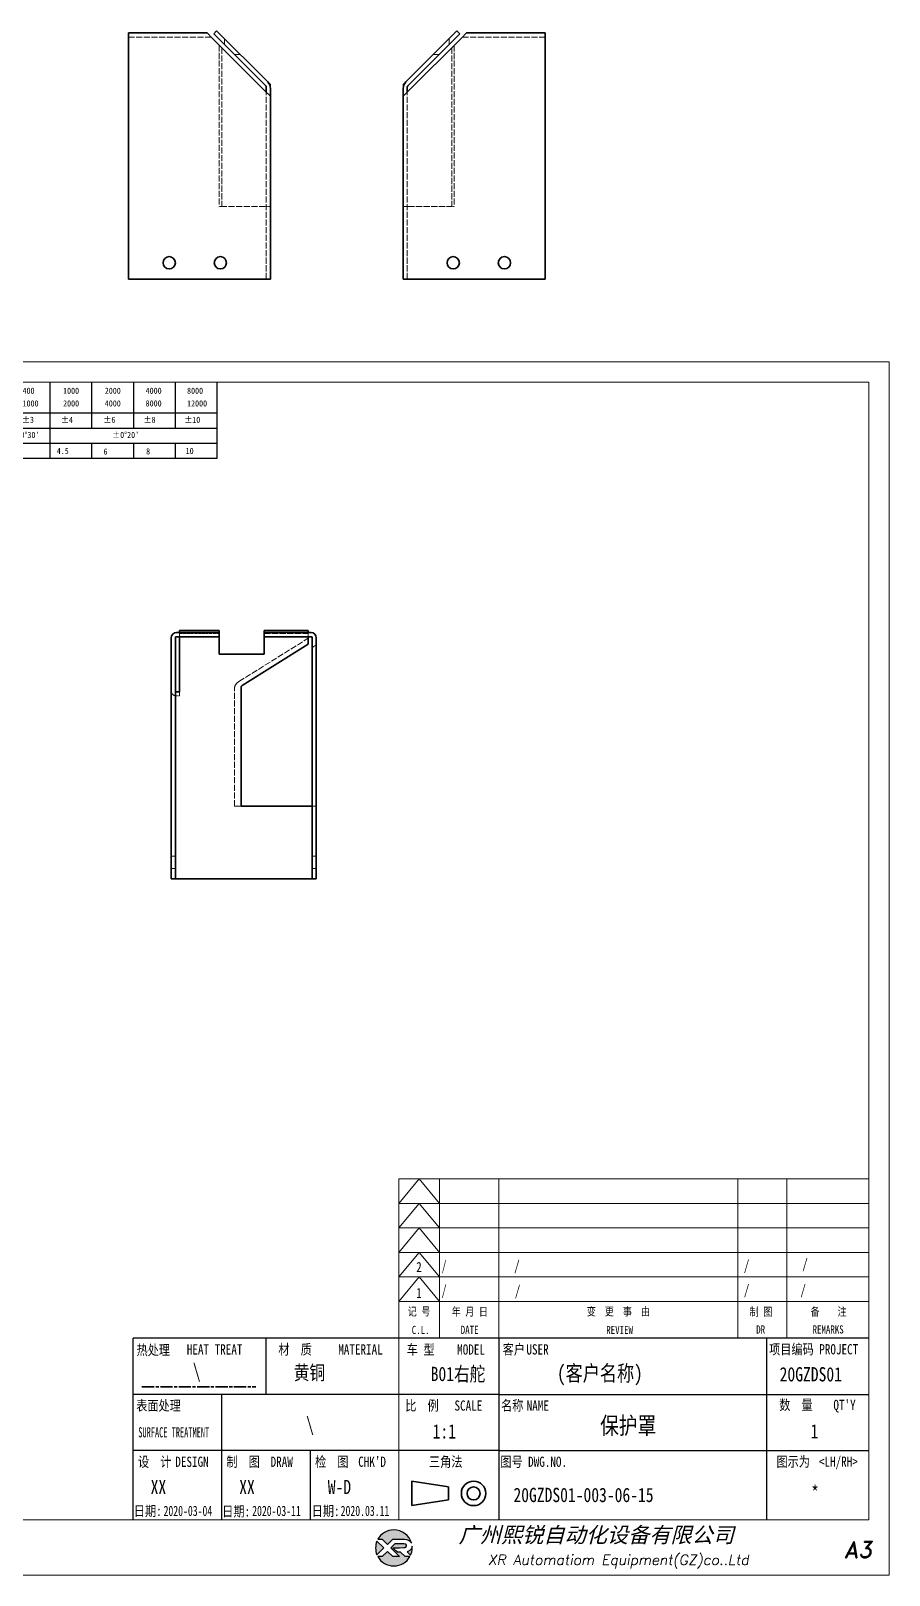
# Model space of a CAD drawing. Header units: millimetres. Extents: x 2181 to 3021, y 1423 to 2179.
# Drawn here: x 2601 to 3021, y 1423 to 2179 of the extents above; entities that cross this region are included whole.
import ezdxf
from ezdxf.enums import TextEntityAlignment as Align

# ---------------------------------------------------------------- set-up
doc = ezdxf.new("R2010")
doc.units = ezdxf.units.MM
for name, pattern in [('AM_ISO02W050x2', [3.75, 3, -0.75]), ('AM_ISO08W050x2', [9, 6, -0.75, 1.5, -0.75]), ('AM_ISO09W050', [22.5, 12, -1.5, 3, -1.5, 3, -1.5])]:
    doc.linetypes.add(name, pattern=pattern)
for name, color, linetype in [('DIM', 3, 'Continuous'), ('layer 1', 7, 'Continuous'), ('图\\M+19E79\\M+195B6\\M+18E9A', 7, 'Continuous'), ('图号', 7, 'Continuous'), ('图名', 7, 'Continuous'), ('数量', 7, 'Continuous'), ('材质', 7, 'Continuous'), ('表面处理', 7, 'Continuous'), ('车型', 7, 'Continuous')]:
    doc.layers.add(name, color=color, linetype=linetype)
for name, color, linetype, lineweight in [('双点划线', 6, 'AM_ISO09W050', 18), ('图框', 7, 'Continuous', 18), ('热处理', 7, 'Continuous', 20), ('粗实线', 7, 'Continuous', 35), ('粗点划线', 6, 'AM_ISO08W050x2', 35), ('虚线', 1, 'AM_ISO02W050x2', 18)]:
    doc.layers.add(name, color=color, linetype=linetype, lineweight=lineweight)
doc.layers.add('打印', color=7, linetype='Continuous', lineweight=15, plot=False)
doc.layers.add('打印-禁用', color=7, linetype='Continuous', lineweight=15, plot=False)
doc.styles.add('STYLE1', font='')
doc.styles.add('国标', font='simfang.ttf', dxfattribs={"width": 0.8})
doc.styles.add('标题\\M+18E9A', font='romand.shx', dxfattribs={"oblique": 10, "bigfont": 'bigfont.shx'})
doc.styles.get('STYLE1').set_extended_font_data('SimSun')

# ---------------------------------------------------------------- blocks, each defined once
blk = doc.blocks.new('XR')
at = {"true_color": 0xfc8000}
h = blk.add_hatch(color=30, dxfattribs=at)
h.set_gradient(color1=(252, 128, 0), rotation=240, one_color=1, tint=1, name='INVCURVED')
edge = h.paths.add_edge_path()
edge.add_spline(control_points=[(-434.18, -5928.47), (-433.9, -5928.74), (-433.63, -5929.01), (-433.63, -5929.01), (-433.63, -5929.01), (-433.63, -5929.01), (-433.36, -5928.74), (-433.09, -5928.47)], knot_values=[0.5625, 0.5625, 0.5625, 0.5625, 0.625, 0.625, 0.625, 0.625, 0.6875, 0.6875, 0.6875, 0.6875], degree=3, periodic=0)
edge.add_spline(control_points=[(-433.09, -5928.47), (-432.82, -5928.2), (-432.54, -5927.93), (-432.54, -5927.93), (-432.54, -5927.93), (-432.54, -5927.93), (-432.04, -5927.93), (-431.53, -5927.93)], knot_values=[0.4375, 0.4375, 0.4375, 0.4375, 0.5, 0.5, 0.5, 0.5, 0.5625, 0.5625, 0.5625, 0.5625], degree=3, periodic=0)
edge.add_spline(control_points=[(-431.53, -5927.93), (-431.03, -5927.93), (-430.52, -5927.93), (-430.52, -5927.93), (-430.52, -5927.93), (-430, -5927.93), (-429.43, -5927.96), (-429.01, -5928.33)], knot_values=[0.25, 0.25, 0.25, 0.25, 0.3125, 0.3125, 0.3125, 0.3125, 0.4375, 0.4375, 0.4375, 0.4375], degree=3, periodic=0)
edge.add_spline(control_points=[(-429.01, -5928.33), (-428.88, -5928.44), (-428.78, -5928.59), (-428.71, -5928.75)], knot_values=[0.125, 0.125, 0.125, 0.125, 0.25, 0.25, 0.25, 0.25], degree=3, periodic=0)
edge.add_spline(control_points=[(-428.71, -5928.75), (-429.13, -5927.18), (-430.58, -5926.02), (-432.31, -5926.02)], knot_values=[0, 0, 0, 0, 0.125, 0.125, 0.125, 0.125], degree=3, periodic=0)
edge.add_spline(control_points=[(-432.31, -5926.02), (-433.72, -5926.02), (-434.94, -5926.79), (-435.58, -5927.93)], knot_values=[0.875, 0.875, 0.875, 0.875, 1, 1, 1, 1], degree=3, periodic=0)
edge.add_spline(control_points=[(-435.58, -5927.93), (-435.58, -5927.93), (-434.72, -5927.93), (-434.72, -5927.93), (-434.72, -5927.93), (-434.72, -5927.93), (-434.45, -5928.2), (-434.18, -5928.47)], knot_values=[0.6875, 0.6875, 0.6875, 0.6875, 0.8125, 0.8125, 0.8125, 0.8125, 0.875, 0.875, 0.875, 0.875], degree=3, periodic=0)
edge = h.paths.add_edge_path()
edge.add_spline(control_points=[(-434.79, -5929.26), (-435.04, -5929.02), (-435.34, -5928.72), (-435.54, -5928.53)], knot_values=[0.562504, 0.562504, 0.562504, 0.562504, 0.656252, 0.656252, 0.656252, 0.656252], degree=3, periodic=0)
edge.add_spline(control_points=[(-435.54, -5928.53), (-435.67, -5928.4), (-435.76, -5928.31), (-435.76, -5928.31), (-435.76, -5928.31), (-435.94, -5928.74), (-436.03, -5929.21), (-436.03, -5929.71)], knot_values=[0.25, 0.25, 0.25, 0.25, 0.312504, 0.312504, 0.312504, 0.312504, 0.562504, 0.562504, 0.562504, 0.562504], degree=3, periodic=0)
edge.add_spline(control_points=[(-436.03, -5929.71), (-436.03, -5930.2), (-435.94, -5930.67), (-435.76, -5931.1), (-435.76, -5931.1), (-435.4, -5930.75), (-435.05, -5930.4)], knot_values=[0.874998, 0.874998, 0.874998, 0.874998, 1.124998, 1.124998, 1.124998, 1.25, 1.25, 1.25, 1.25], degree=3, periodic=0)
edge.add_spline(control_points=[(-435.05, -5930.4), (-434.7, -5930.05), (-434.34, -5929.71), (-434.34, -5929.71), (-434.34, -5929.71), (-434.34, -5929.71), (-434.34, -5929.71), (-434.34, -5929.71)], knot_values=[0.749878, 0.749878, 0.749878, 0.749878, 0.874875, 0.874875, 0.874875, 0.874875, 0.874998, 0.874998, 0.874998, 0.874998], degree=3, periodic=0)
edge.add_spline(control_points=[(-434.34, -5929.71), (-434.34, -5929.71), (-434.34, -5929.71), (-434.34, -5929.71)], knot_values=[0.749634, 0.749634, 0.749634, 0.749634, 0.749817, 0.749817, 0.749817, 0.749817], degree=3, periodic=0)
edge.add_spline(control_points=[(-434.35, -5929.7), (-434.35, -5929.7), (-434.35, -5929.7), (-434.35, -5929.7)], knot_values=[0.738281, 0.738281, 0.738281, 0.738281, 0.742188, 0.742188, 0.742188, 0.742188], degree=3, periodic=0)
edge.add_spline(control_points=[(-434.35, -5929.7), (-434.36, -5929.69), (-434.37, -5929.68), (-434.38, -5929.67)], knot_values=[0.726563, 0.726563, 0.726563, 0.726563, 0.738281, 0.738281, 0.738281, 0.738281], degree=3, periodic=0)
edge.add_spline(control_points=[(-434.38, -5929.67), (-434.38, -5929.66), (-434.39, -5929.65), (-434.4, -5929.65)], knot_values=[0.718751, 0.718751, 0.718751, 0.718751, 0.726563, 0.726563, 0.726563, 0.726563], degree=3, periodic=0)
edge.add_spline(control_points=[(-434.4, -5929.65), (-434.42, -5929.63), (-434.45, -5929.6), (-434.47, -5929.58)], knot_values=[0.703126, 0.703126, 0.703126, 0.703126, 0.718751, 0.718751, 0.718751, 0.718751], degree=3, periodic=0)
edge.add_spline(control_points=[(-434.47, -5929.58), (-434.5, -5929.55), (-434.53, -5929.52), (-434.56, -5929.49)], knot_values=[0.687501, 0.687501, 0.687501, 0.687501, 0.703126, 0.703126, 0.703126, 0.703126], degree=3, periodic=0)
edge.add_spline(control_points=[(-434.56, -5929.49), (-434.63, -5929.42), (-434.71, -5929.35), (-434.79, -5929.26)], knot_values=[0.656252, 0.656252, 0.656252, 0.656252, 0.687501, 0.687501, 0.687501, 0.687501], degree=3, periodic=0)
at = {"true_color": 0x0348ff}
h = blk.add_hatch(color=160, dxfattribs=at)
h.set_gradient(color1=(3, 72, 255), color2=(0, 41, 153), one_color=1, tint=0.3, name='HEMISPHERICAL')
edge = h.paths.add_edge_path()
edge.add_spline(control_points=[(-432.54, -5929.67), (-432.26, -5929.95), (-431.94, -5930.23), (-431.66, -5930.51), (-431.66, -5930.51), (-431.66, -5930.51), (-431.66, -5930.51), (-431.66, -5930.51)], knot_values=[0.736842, 0.736842, 0.736842, 0.736842, 0.789474, 0.789474, 0.789474, 0.789474, 0.802633, 0.802633, 0.802633, 0.802633], degree=3, periodic=0)
edge.add_spline(control_points=[(-431.66, -5930.51), (-431.65, -5930.51), (-431.65, -5930.52), (-431.65, -5930.52)], knot_values=[0.802633, 0.802633, 0.802633, 0.802633, 0.815791, 0.815791, 0.815791, 0.815791], degree=3, periodic=0)
edge.add_spline(control_points=[(-431.65, -5930.52), (-431.64, -5930.53), (-431.64, -5930.53), (-431.64, -5930.53)], knot_values=[0.815791, 0.815791, 0.815791, 0.815791, 0.82237, 0.82237, 0.82237, 0.82237], degree=3, periodic=0)
edge.add_spline(control_points=[(-431.64, -5930.53), (-431.64, -5930.53), (-431.64, -5930.53), (-431.63, -5930.54)], knot_values=[0.82237, 0.82237, 0.82237, 0.82237, 0.828949, 0.828949, 0.828949, 0.828949], degree=3, periodic=0)
edge.add_spline(control_points=[(-431.63, -5930.54), (-431.63, -5930.54), (-431.63, -5930.54), (-431.63, -5930.54), (-431.63, -5930.54), (-431.63, -5930.54), (-431.59, -5930.54), (-431.52, -5930.54)], knot_values=[0.841901, 0.841901, 0.841901, 0.841901, 0.842105, 0.842105, 0.842105, 0.842105, 0.855264, 0.855264, 0.855264, 0.855264], degree=3, periodic=0)
edge.add_spline(control_points=[(-431.52, -5930.54), (-431.46, -5930.54), (-431.38, -5930.54), (-431.3, -5930.54)], knot_values=[0.855264, 0.855264, 0.855264, 0.855264, 0.868422, 0.868422, 0.868422, 0.868422], degree=3, periodic=0)
edge.add_spline(control_points=[(-431.3, -5930.54), (-431.26, -5930.54), (-431.22, -5930.54), (-431.18, -5930.54)], knot_values=[0.868422, 0.868422, 0.868422, 0.868422, 0.875, 0.875, 0.875, 0.875], degree=3, periodic=0)
edge.add_spline(control_points=[(-431.18, -5930.54), (-431.14, -5930.54), (-431.1, -5930.54), (-431.07, -5930.54)], knot_values=[0.875, 0.875, 0.875, 0.875, 0.881579, 0.881579, 0.881579, 0.881579], degree=3, periodic=0)
edge.add_spline(control_points=[(-431.07, -5930.54), (-431.05, -5930.54), (-431.04, -5930.54), (-431.03, -5930.54)], knot_values=[0.881579, 0.881579, 0.881579, 0.881579, 0.884869, 0.884869, 0.884869, 0.884869], degree=3, periodic=0)
edge.add_spline(control_points=[(-431.03, -5930.54), (-431.02, -5930.54), (-431, -5930.54), (-431, -5930.54)], knot_values=[0.884869, 0.884869, 0.884869, 0.884869, 0.888158, 0.888158, 0.888158, 0.888158], degree=3, periodic=0)
edge.add_spline(control_points=[(-431, -5930.54), (-430.99, -5930.54), (-430.99, -5930.54), (-430.98, -5930.54)], knot_values=[0.888158, 0.888158, 0.888158, 0.888158, 0.889803, 0.889803, 0.889803, 0.889803], degree=3, periodic=0)
edge.add_spline(control_points=[(-430.98, -5930.54), (-430.98, -5930.54), (-430.98, -5930.54), (-430.97, -5930.54)], knot_values=[0.889803, 0.889803, 0.889803, 0.889803, 0.891447, 0.891447, 0.891447, 0.891447], degree=3, periodic=0)
edge.add_spline(control_points=[(-430.97, -5930.54), (-430.97, -5930.54), (-430.97, -5930.54), (-430.97, -5930.54)], knot_values=[0.891447, 0.891447, 0.891447, 0.891447, 0.89227, 0.89227, 0.89227, 0.89227], degree=3, periodic=0)
edge.add_spline(control_points=[(-430.97, -5930.54), (-430.97, -5930.54), (-430.97, -5930.54), (-430.97, -5930.54)], knot_values=[0.89227, 0.89227, 0.89227, 0.89227, 0.893092, 0.893092, 0.893092, 0.893092], degree=3, periodic=0)
edge.add_spline(control_points=[(-430.97, -5930.54), (-430.97, -5930.54), (-430.97, -5930.54), (-430.97, -5930.54)], knot_values=[0.893092, 0.893092, 0.893092, 0.893092, 0.893503, 0.893503, 0.893503, 0.893503], degree=3, periodic=0)
edge.add_spline(control_points=[(-430.97, -5930.54), (-430.97, -5930.54), (-430.97, -5930.54), (-430.97, -5930.54)], knot_values=[0.893503, 0.893503, 0.893503, 0.893503, 0.893914, 0.893914, 0.893914, 0.893914], degree=3, periodic=0)
edge.add_spline(control_points=[(-430.97, -5930.54), (-430.97, -5930.54), (-430.97, -5930.54), (-430.97, -5930.54)], knot_values=[0.893914, 0.893914, 0.893914, 0.893914, 0.89412, 0.89412, 0.89412, 0.89412], degree=3, periodic=0)
edge.add_spline(control_points=[(-430.97, -5930.54), (-430.97, -5930.54), (-430.97, -5930.54), (-430.97, -5930.54)], knot_values=[0.89412, 0.89412, 0.89412, 0.89412, 0.894326, 0.894326, 0.894326, 0.894326], degree=3, periodic=0)
edge.add_spline(control_points=[(-430.97, -5930.54), (-430.97, -5930.54), (-430.97, -5930.54), (-430.97, -5930.54)], knot_values=[0.894428, 0.894428, 0.894428, 0.894428, 0.894531, 0.894531, 0.894531, 0.894531], degree=3, periodic=0)
edge.add_spline(control_points=[(-430.97, -5930.54), (-430.97, -5930.54), (-430.97, -5930.54), (-430.97, -5930.54)], knot_values=[0.894531, 0.894531, 0.894531, 0.894531, 0.894583, 0.894583, 0.894583, 0.894583], degree=3, periodic=0)
edge.add_spline(control_points=[(-430.97, -5930.54), (-430.97, -5930.54), (-430.97, -5930.54), (-430.97, -5930.54), (-430.97, -5930.54), (-430.97, -5930.54), (-430.73, -5930.78), (-430.49, -5931.01)], knot_values=[0.894685, 0.894685, 0.894685, 0.894685, 0.894737, 0.894737, 0.894737, 0.894737, 0.921052, 0.921052, 0.921052, 0.921052], degree=3, periodic=0)
edge.add_spline(control_points=[(-430.49, -5931.01), (-430.26, -5931.24), (-430.02, -5931.48), (-430.02, -5931.48)], knot_values=[0.921052, 0.921052, 0.921052, 0.921052, 0.947368, 0.947368, 0.947368, 0.947368], degree=3, periodic=0)
edge.add_spline(control_points=[(-430.02, -5931.48), (-430.02, -5931.48), (-430.02, -5931.48), (-430.02, -5931.48)], knot_values=[0.947522, 0.947522, 0.947522, 0.947522, 0.947573, 0.947573, 0.947573, 0.947573], degree=3, periodic=0)
edge.add_spline(control_points=[(-430.02, -5931.48), (-430.02, -5931.48), (-430.02, -5931.48), (-430.02, -5931.48)], knot_values=[0.947573, 0.947573, 0.947573, 0.947573, 0.947676, 0.947676, 0.947676, 0.947676], degree=3, periodic=0)
edge.add_spline(control_points=[(-430.02, -5931.48), (-430.02, -5931.48), (-430.02, -5931.48), (-430.02, -5931.48)], knot_values=[0.947676, 0.947676, 0.947676, 0.947676, 0.947779, 0.947779, 0.947779, 0.947779], degree=3, periodic=0)
edge.add_spline(control_points=[(-430.02, -5931.48), (-430.02, -5931.48), (-430.02, -5931.48), (-430.02, -5931.48)], knot_values=[0.947779, 0.947779, 0.947779, 0.947779, 0.947984, 0.947984, 0.947984, 0.947984], degree=3, periodic=0)
edge.add_spline(control_points=[(-430.02, -5931.48), (-430.02, -5931.48), (-430.02, -5931.48), (-430.02, -5931.48)], knot_values=[0.947984, 0.947984, 0.947984, 0.947984, 0.94819, 0.94819, 0.94819, 0.94819], degree=3, periodic=0)
edge.add_spline(control_points=[(-430.02, -5931.48), (-430.02, -5931.48), (-430.02, -5931.48), (-430.02, -5931.48)], knot_values=[0.94819, 0.94819, 0.94819, 0.94819, 0.948601, 0.948601, 0.948601, 0.948601], degree=3, periodic=0)
edge.add_spline(control_points=[(-430.02, -5931.48), (-430.02, -5931.48), (-430.02, -5931.48), (-430.02, -5931.48)], knot_values=[0.948601, 0.948601, 0.948601, 0.948601, 0.949012, 0.949012, 0.949012, 0.949012], degree=3, periodic=0)
edge.add_spline(control_points=[(-430.02, -5931.48), (-430.02, -5931.48), (-430.01, -5931.48), (-430.01, -5931.48)], knot_values=[0.949012, 0.949012, 0.949012, 0.949012, 0.949834, 0.949834, 0.949834, 0.949834], degree=3, periodic=0)
edge.add_spline(control_points=[(-430.01, -5931.48), (-430.01, -5931.48), (-430.01, -5931.48), (-430.01, -5931.48)], knot_values=[0.949834, 0.949834, 0.949834, 0.949834, 0.950657, 0.950657, 0.950657, 0.950657], degree=3, periodic=0)
edge.add_spline(control_points=[(-430.01, -5931.48), (-430.01, -5931.48), (-430, -5931.48), (-430, -5931.48)], knot_values=[0.950657, 0.950657, 0.950657, 0.950657, 0.952301, 0.952301, 0.952301, 0.952301], degree=3, periodic=0)
edge.add_spline(control_points=[(-430, -5931.48), (-429.99, -5931.48), (-429.98, -5931.48), (-429.98, -5931.48)], knot_values=[0.952301, 0.952301, 0.952301, 0.952301, 0.953946, 0.953946, 0.953946, 0.953946], degree=3, periodic=0)
edge.add_spline(control_points=[(-429.98, -5931.48), (-429.96, -5931.48), (-429.95, -5931.48), (-429.93, -5931.48)], knot_values=[0.953946, 0.953946, 0.953946, 0.953946, 0.957236, 0.957236, 0.957236, 0.957236], degree=3, periodic=0)
edge.add_spline(control_points=[(-429.93, -5931.48), (-429.91, -5931.48), (-429.89, -5931.48), (-429.87, -5931.48)], knot_values=[0.957236, 0.957236, 0.957236, 0.957236, 0.960525, 0.960525, 0.960525, 0.960525], degree=3, periodic=0)
edge.add_spline(control_points=[(-429.87, -5931.48), (-429.82, -5931.48), (-429.77, -5931.48), (-429.71, -5931.48)], knot_values=[0.960525, 0.960525, 0.960525, 0.960525, 0.967104, 0.967104, 0.967104, 0.967104], degree=3, periodic=0)
edge.add_spline(control_points=[(-429.71, -5931.48), (-429.65, -5931.48), (-429.59, -5931.48), (-429.53, -5931.48)], knot_values=[0.967104, 0.967104, 0.967104, 0.967104, 0.973683, 0.973683, 0.973683, 0.973683], degree=3, periodic=0)
edge.add_spline(control_points=[(-429.53, -5931.48), (-429.41, -5931.48), (-429.29, -5931.48), (-429.19, -5931.48)], knot_values=[0.973683, 0.973683, 0.973683, 0.973683, 0.98684, 0.98684, 0.98684, 0.98684], degree=3, periodic=0)
edge.add_spline(control_points=[(-429.19, -5931.48), (-429.1, -5931.48), (-429.04, -5931.48), (-429.04, -5931.48), (-429.67, -5932.62), (-430.9, -5933.39), (-432.31, -5933.39)], knot_values=[0.98684, 0.98684, 0.98684, 0.98684, 1, 1, 1, 1.052632, 1.052632, 1.052632, 1.052632], degree=3, periodic=0)
edge.add_spline(control_points=[(-432.31, -5933.39), (-433.72, -5933.39), (-434.94, -5932.62), (-435.58, -5931.48), (-435.58, -5931.48), (-435.58, -5931.48), (-435.36, -5931.48), (-435.15, -5931.48)], knot_values=[0.052632, 0.052632, 0.052632, 0.052632, 0.105263, 0.105263, 0.105263, 0.105263, 0.131579, 0.131579, 0.131579, 0.131579], degree=3, periodic=0)
edge.add_spline(control_points=[(-435.15, -5931.48), (-434.93, -5931.48), (-434.72, -5931.48), (-434.72, -5931.48), (-434.72, -5931.48), (-434.72, -5931.48), (-434.45, -5931.21), (-434.18, -5930.94)], knot_values=[0.131579, 0.131579, 0.131579, 0.131579, 0.157895, 0.157895, 0.157895, 0.157895, 0.184211, 0.184211, 0.184211, 0.184211], degree=3, periodic=0)
edge.add_spline(control_points=[(-434.18, -5930.94), (-433.9, -5930.67), (-433.63, -5930.4), (-433.63, -5930.4), (-433.63, -5930.4), (-433.63, -5930.4), (-433.36, -5930.67), (-433.09, -5930.94)], knot_values=[0.184211, 0.184211, 0.184211, 0.184211, 0.210526, 0.210526, 0.210526, 0.210526, 0.236842, 0.236842, 0.236842, 0.236842], degree=3, periodic=0)
edge.add_spline(control_points=[(-433.09, -5930.94), (-432.82, -5931.21), (-432.54, -5931.48), (-432.54, -5931.48), (-432.54, -5931.48), (-432.54, -5931.48), (-432.19, -5931.48), (-431.83, -5931.48)], knot_values=[0.236842, 0.236842, 0.236842, 0.236842, 0.263158, 0.263158, 0.263158, 0.263158, 0.289474, 0.289474, 0.289474, 0.289474], degree=3, periodic=0)
edge.add_spline(control_points=[(-431.83, -5931.48), (-431.48, -5931.48), (-431.12, -5931.48), (-431.12, -5931.48), (-431.12, -5931.48), (-431.12, -5931.48), (-431.57, -5931.03), (-432.02, -5930.59)], knot_values=[0.289474, 0.289474, 0.289474, 0.289474, 0.315789, 0.315789, 0.315789, 0.315789, 0.342105, 0.342105, 0.342105, 0.342105], degree=3, periodic=0)
edge.add_spline(control_points=[(-432.02, -5930.59), (-432.47, -5930.15), (-432.92, -5929.71), (-432.92, -5929.71), (-432.92, -5929.71), (-432.92, -5929.71), (-432.71, -5929.5), (-432.5, -5929.29)], knot_values=[0.342105, 0.342105, 0.342105, 0.342105, 0.368421, 0.368421, 0.368421, 0.368421, 0.394737, 0.394737, 0.394737, 0.394737], degree=3, periodic=0)
edge.add_spline(control_points=[(-432.5, -5929.29), (-432.3, -5929.09), (-432.09, -5928.88), (-432.09, -5928.88)], knot_values=[0.394737, 0.394737, 0.394737, 0.394737, 0.421053, 0.421053, 0.421053, 0.421053], degree=3, periodic=0)
edge.add_spline(control_points=[(-432.09, -5928.88), (-432.09, -5928.88), (-432.06, -5928.86), (-432.06, -5928.86)], knot_values=[0.421053, 0.421053, 0.421053, 0.421053, 0.473684, 0.473684, 0.473684, 0.473684], degree=3, periodic=0)
edge.add_spline(control_points=[(-432.06, -5928.86), (-432.06, -5928.86), (-432.06, -5928.86), (-432.06, -5928.86), (-432.06, -5928.86), (-432.06, -5928.86), (-430.4, -5928.86), (-430.26, -5928.86)], knot_values=[0.473684, 0.473684, 0.473684, 0.473684, 0.473684, 0.473684, 0.473684, 0.473684, 0.526316, 0.526316, 0.526316, 0.526316], degree=3, periodic=0)
edge.add_spline(control_points=[(-430.26, -5928.86), (-429.54, -5928.86), (-429.62, -5929.4), (-429.83, -5929.55)], knot_values=[0.526316, 0.526316, 0.526316, 0.526316, 0.578947, 0.578947, 0.578947, 0.578947], degree=3, periodic=0)
edge.add_spline(control_points=[(-429.83, -5929.55), (-429.94, -5929.62), (-430.08, -5929.65), (-430.26, -5929.65), (-430.26, -5929.65), (-430.26, -5929.65), (-430.48, -5929.65), (-430.71, -5929.66)], knot_values=[0.578947, 0.578947, 0.578947, 0.578947, 0.631579, 0.631579, 0.631579, 0.631579, 0.657895, 0.657895, 0.657895, 0.657895], degree=3, periodic=0)
edge.add_spline(control_points=[(-430.71, -5929.66), (-430.93, -5929.66), (-431.15, -5929.67), (-431.15, -5929.67), (-431.15, -5929.67), (-431.15, -5929.67), (-432.54, -5929.67), (-432.54, -5929.67)], knot_values=[0.657895, 0.657895, 0.657895, 0.657895, 0.684211, 0.684211, 0.684211, 0.684211, 0.736842, 0.736842, 0.736842, 0.736842], degree=3, periodic=0)
edge = h.paths.add_edge_path()
edge.add_spline(control_points=[(-428.6, -5929.32), (-428.61, -5929.67), (-428.76, -5930), (-429.06, -5930.22)], knot_values=[0.8, 0.8, 0.8, 0.8, 1, 1, 1, 1], degree=3, periodic=0)
edge.add_spline(control_points=[(-429.06, -5930.22), (-429.22, -5930.34), (-429.41, -5930.43), (-429.61, -5930.48)], knot_values=[0.6, 0.6, 0.6, 0.6, 0.8, 0.8, 0.8, 0.8], degree=3, periodic=0)
edge.add_spline(control_points=[(-429.61, -5930.48), (-429.61, -5930.48), (-428.9, -5931.19), (-428.9, -5931.19), (-428.9, -5931.19), (-428.69, -5930.73), (-428.58, -5930.23), (-428.58, -5929.71)], knot_values=[0.2, 0.2, 0.2, 0.2, 0.4, 0.4, 0.4, 0.4, 0.6, 0.6, 0.6, 0.6], degree=3, periodic=0)
edge.add_spline(control_points=[(-428.58, -5929.71), (-428.58, -5929.58), (-428.59, -5929.45), (-428.6, -5929.32)], knot_values=[0, 0, 0, 0, 0.2, 0.2, 0.2, 0.2], degree=3, periodic=0)
at = {"layer": 'layer 1', "color": 30}
for points, knots in [([(-432.31, -5926.02), (-430.58, -5926.02), (-429.13, -5927.18), (-428.71, -5928.75), (-428.71, -5928.75), (-428.78, -5928.59), (-428.88, -5928.44), (-429.01, -5928.33), (-429.01, -5928.33), (-429.43, -5927.96), (-430, -5927.93), (-430.52, -5927.93), (-430.52, -5927.93), (-430.52, -5927.93), (-432.54, -5927.93), (-432.54, -5927.93), (-432.54, -5927.93), (-432.54, -5927.93), (-433.63, -5929.01), (-433.63, -5929.01), (-433.63, -5929.01), (-433.63, -5929.01), (-434.72, -5927.93), (-434.72, -5927.93), (-434.72, -5927.93), (-434.72, -5927.93), (-435.58, -5927.93), (-435.58, -5927.93), (-435.58, -5927.93), (-434.94, -5926.79), (-433.72, -5926.02), (-432.31, -5926.02)], [0, 0, 0, 0, 0.125, 0.125, 0.125, 0.125, 0.25, 0.25, 0.25, 0.25, 0.375, 0.375, 0.375, 0.375, 0.5, 0.5, 0.5, 0.5, 0.625, 0.625, 0.625, 0.625, 0.75, 0.75, 0.75, 0.75, 0.875, 0.875, 0.875, 0.875, 1, 1, 1, 1]), ([(-435.76, -5931.1), (-435.94, -5930.67), (-436.03, -5930.2), (-436.03, -5929.71), (-436.03, -5929.71), (-436.03, -5929.21), (-435.94, -5928.74), (-435.76, -5928.31), (-435.76, -5928.31), (-435.76, -5928.31), (-434.34, -5929.71), (-434.34, -5929.71), (-434.34, -5929.71), (-434.34, -5929.71), (-435.76, -5931.1), (-435.76, -5931.1)], [0, 0, 0, 0, 0.25, 0.25, 0.25, 0.25, 0.5, 0.5, 0.5, 0.5, 0.75, 0.75, 0.75, 0.75, 1, 1, 1, 1])]:
    blk.add_open_spline(points, degree=3, knots=knots, dxfattribs=at)
at = {"layer": 'layer 1', "color": 154}
for points, knots in [([(-429.04, -5931.48), (-429.67, -5932.62), (-430.9, -5933.39), (-432.31, -5933.39), (-432.31, -5933.39), (-433.72, -5933.39), (-434.94, -5932.62), (-435.58, -5931.48), (-435.58, -5931.48), (-435.58, -5931.48), (-434.72, -5931.48), (-434.72, -5931.48), (-434.72, -5931.48), (-434.72, -5931.48), (-433.63, -5930.4), (-433.63, -5930.4), (-433.63, -5930.4), (-433.63, -5930.4), (-432.54, -5931.48), (-432.54, -5931.48), (-432.54, -5931.48), (-432.54, -5931.48), (-431.12, -5931.48), (-431.12, -5931.48), (-431.12, -5931.48), (-431.12, -5931.48), (-432.92, -5929.71), (-432.92, -5929.71), (-432.92, -5929.71), (-432.92, -5929.71), (-432.09, -5928.88), (-432.09, -5928.88), (-432.09, -5928.88), (-432.09, -5928.88), (-432.06, -5928.86), (-432.06, -5928.86), (-432.06, -5928.86), (-432.06, -5928.86), (-430.4, -5928.86), (-430.26, -5928.86), (-430.26, -5928.86), (-429.54, -5928.86), (-429.62, -5929.4), (-429.83, -5929.55), (-429.83, -5929.55), (-429.94, -5929.62), (-430.08, -5929.65), (-430.26, -5929.65), (-430.26, -5929.65), (-430.26, -5929.65), (-431.15, -5929.67), (-431.15, -5929.67), (-431.15, -5929.67), (-431.15, -5929.67), (-432.54, -5929.67), (-432.54, -5929.67), (-432.54, -5929.67), (-432.26, -5929.95), (-431.94, -5930.23), (-431.66, -5930.51), (-431.66, -5930.51), (-431.66, -5930.51), (-431.63, -5930.54), (-431.63, -5930.54), (-431.63, -5930.54), (-431.63, -5930.54), (-430.97, -5930.54), (-430.97, -5930.54), (-430.97, -5930.54), (-430.97, -5930.54), (-430.02, -5931.48), (-430.02, -5931.48), (-430.02, -5931.48), (-430.02, -5931.48), (-429.04, -5931.48), (-429.04, -5931.48)], [0, 0, 0, 0, 0.052632, 0.052632, 0.052632, 0.052632, 0.105263, 0.105263, 0.105263, 0.105263, 0.157895, 0.157895, 0.157895, 0.157895, 0.210526, 0.210526, 0.210526, 0.210526, 0.263158, 0.263158, 0.263158, 0.263158, 0.315789, 0.315789, 0.315789, 0.315789, 0.368421, 0.368421, 0.368421, 0.368421, 0.421053, 0.421053, 0.421053, 0.421053, 0.473684, 0.473684, 0.473684, 0.473684, 0.526316, 0.526316, 0.526316, 0.526316, 0.578947, 0.578947, 0.578947, 0.578947, 0.631579, 0.631579, 0.631579, 0.631579, 0.684211, 0.684211, 0.684211, 0.684211, 0.736842, 0.736842, 0.736842, 0.736842, 0.789474, 0.789474, 0.789474, 0.789474, 0.842105, 0.842105, 0.842105, 0.842105, 0.894737, 0.894737, 0.894737, 0.894737, 0.947368, 0.947368, 0.947368, 0.947368, 1, 1, 1, 1]), ([(-428.6, -5929.32), (-428.59, -5929.45), (-428.58, -5929.58), (-428.58, -5929.71), (-428.58, -5929.71), (-428.58, -5930.23), (-428.69, -5930.73), (-428.9, -5931.19), (-428.9, -5931.19), (-428.9, -5931.19), (-429.61, -5930.48), (-429.61, -5930.48), (-429.61, -5930.48), (-429.41, -5930.43), (-429.22, -5930.34), (-429.06, -5930.22), (-429.06, -5930.22), (-428.76, -5930), (-428.61, -5929.67), (-428.6, -5929.32)], [0, 0, 0, 0, 0.2, 0.2, 0.2, 0.2, 0.4, 0.4, 0.4, 0.4, 0.6, 0.6, 0.6, 0.6, 0.8, 0.8, 0.8, 0.8, 1, 1, 1, 1])]:
    blk.add_open_spline(points, degree=3, knots=knots, dxfattribs=at)
blk = doc.blocks.new('GZDEH零件A3图框V01版')
at = {"layer": '图\\M+19E79\\M+195B6\\M+18E9A', "color": 9}
for p, q in [((3072.2, -1561.98), (3072.2, -1554.46)), ((3082.42, -1561.98), (3082.42, -1554.46)), ((3092.64, -1561.98), (3092.64, -1554.46)), ((3102.86, -1561.98), (3102.86, -1554.46)), ((3113.09, -1573.08), (3113.09, -1554.46)), ((2996.09, -1561.98), (3113.09, -1561.98)), ((3072.2, -1573.08), (3072.2, -1561.98)), ((3082.42, -1565.68), (3082.42, -1561.98)), ((3092.64, -1565.68), (3092.64, -1561.98)), ((3102.86, -1565.68), (3102.86, -1561.98)), ((2996.09, -1565.68), (3113.09, -1565.68)), ((2996.09, -1569.38), (3113.09, -1569.38)), ((3082.42, -1573.08), (3082.42, -1569.48)), ((3092.64, -1573.08), (3092.64, -1569.38)), ((3102.86, -1573.08), (3102.86, -1569.38)), ((2990.09, -1573.08), (3113.09, -1573.08)), ((3272.49, -1788.46), (3092.49, -1788.46)), ((3124.99, -1788.46), (3124.99, -1802.35)), ((3181.99, -1788.46), (3181.99, -1832.96)), ((3247.49, -1788.46), (3247.49, -1832.96)), ((3181.99, -1802.21), (3092.49, -1802.21)), ((3114.17, -1802.21), (3114.17, -1815.96)), ((3181.99, -1802.21), (3272.49, -1802.21)), ((3181.99, -1815.96), (3092.49, -1815.96)), ((3114.17, -1815.96), (3114.17, -1832.96)), ((3114.17, -1815.96), (3114.17, -1832.96)), ((3135.83, -1815.96), (3135.83, -1832.96)), ((3135.83, -1815.96), (3135.83, -1832.96)), ((3181.99, -1815.96), (3272.49, -1815.96))]:
    blk.add_line(p, q, dxfattribs=at)
at = {"layer": '图\\M+19E79\\M+195B6\\M+18E9A', "color": 7}
blk.add_line((3272.49, -1788.46), (3092.49, -1788.46), dxfattribs=at)
at = {"layer": '图\\M+19E79\\M+195B6\\M+18E9A', "color": 9, "linetype": 'Continuous'}
blk.add_line((3092.49, -1832.96), (3092.49, -1788.46), dxfattribs=at)
at = {"layer": '图框', "linetype": 'Continuous'}
for p, q in [((3272.49, -1554.46), (2882.49, -1554.46)), ((3272.49, -1832.96), (3272.49, -1554.46)), ((3157.49, -1749.46), (3272.49, -1749.46)), ((3157.49, -1832.96), (3157.49, -1749.46)), ((2882.49, -1832.96), (3272.49, -1832.96))]:
    blk.add_line(p, q, dxfattribs=at)
at = {"layer": '图框', "color": 9}
for p, q in [((3157.49, -1755.46), (3162.49, -1749.46)), ((3162.49, -1749.46), (3167.49, -1755.46)), ((3167.49, -1788.46), (3167.49, -1749.46)), ((3240.49, -1788.46), (3240.49, -1749.46)), ((3252.49, -1749.46), (3252.49, -1788.46)), ((3157.49, -1755.46), (3272.49, -1755.46)), ((3157.49, -1761.46), (3162.49, -1755.46)), ((3162.49, -1755.46), (3167.49, -1761.46)), ((3157.49, -1761.46), (3272.49, -1761.46)), ((3157.49, -1767.46), (3162.49, -1761.46)), ((3162.49, -1761.46), (3167.49, -1767.46)), ((3157.49, -1767.46), (3272.49, -1767.46)), ((3157.49, -1773.46), (3162.49, -1767.46)), ((3162.49, -1767.46), (3167.49, -1773.46)), ((3157.49, -1773.46), (3272.49, -1773.46)), ((3157.49, -1779.46), (3162.49, -1773.46)), ((3162.49, -1773.46), (3167.49, -1779.46)), ((3157.49, -1779.46), (3272.49, -1779.46))]:
    blk.add_line(p, q, dxfattribs=at)
at = {"layer": '图框', "color": 9, "linetype": 'Continuous'}
blk.add_line((3181.99, -1749.46), (3181.99, -1832.96), dxfattribs=at)
at = {"layer": '图框', "color": 2, "linetype": 'ByBlock', "lineweight": 35}
for p, q in [((3169.69, -1824.86), (3160.69, -1823.46)), ((3160.69, -1829.46), (3160.69, -1823.46)), ((3169.69, -1824.86), (3169.69, -1828.06)), ((3169.69, -1828.06), (3160.69, -1829.46))]:
    blk.add_line(p, q, dxfattribs=at)
for radius in [3, 1.6]:
    blk.add_circle((3175.82, -1826.46), radius, dxfattribs=at)
at = {"layer": '打印-禁用', "linetype": 'Continuous'}
for p, q in [((3277.49, -1549.46), (2857.49, -1549.46)), ((3277.49, -1846.46), (3277.49, -1549.46)), ((2857.49, -1846.46), (3277.49, -1846.46))]:
    blk.add_line(p, q, dxfattribs=at)
at = {"layer": 'DIM', "xscale": 1.199999999999818, "yscale": 1.199999999999818, "zscale": 1.199999999999818}
blk.add_blockref('XR', (3675.07, 5275.84), dxfattribs=at)
at = {"layer": '图\\M+19E79\\M+195B6\\M+18E9A', "color": 9, "style": '国标'}
for s, height, width, p in [('400', 1.5, 0.8, (3065.46, -1557.31)), ('1000', 1.5, 0.8, (3075.36, -1557.31)), ('2000', 1.5, 0.8, (3085.57, -1557.31)), ('4000', 1.5, 0.8, (3095.57, -1557.31)), ('8000', 1.5, 0.8, (3105.7, -1557.31)), ('1000', 1.5, 0.8, (3065.46, -1560.41)), ('2000', 1.5, 0.8, (3075.36, -1560.41)), ('4000', 1.5, 0.8, (3085.57, -1560.41)), ('8000', 1.5, 0.8, (3095.57, -1560.41)), ('12000', 1.5, 0.8, (3105.7, -1560.41)), ('±3', 1.5, 0.8, (3065.3, -1564.42)), ('±4', 1.5, 0.8, (3074.85, -1564.42)), ('±6', 1.5, 0.8, (3085.22, -1564.42)), ('±8', 1.5, 0.8, (3095.06, -1564.42)), ('±10', 1.5, 0.8, (3105.02, -1564.42)), ("±0%%D30'", 1.5, 0.8, (3062.98, -1568.12)), ("±0%%D20'", 1.5, 0.8, (3087.38, -1568.12)), ('4.5', 1.5, 0.8, (3073.82, -1572.05)), ('6', 1.5, 0.8, (3085.28, -1572.19)), ('8', 1.5, 0.8, (3095.68, -1572.15)), ('10', 1.5, 0.8, (3105.36, -1572.06)), ('热处理', 2.5, 0.8, (3093.35, -1792.61)), ('材  质', 2.5, 0.8, (3128.04, -1792.46)), ('项目编码 PROJECT', 2.5, 0.8, (3248.13, -1792.43)), ('表面处理', 2.5, 0.8, (3093.27, -1806.21)), ('比  例\u3000', 2.5, 0.8, (3159.1, -1806.21)), ('SCALE', 2.5, 0.8, (3171.15, -1806.21)), ('名称\u3000', 2.5, 0.8, (3182.54, -1806.21)), ('NAME', 2.5, 0.8, (3188.8, -1806.21)), ('数  量', 2.5, 0.8, (3250.61, -1806.05)), ("QT'Y ", 2.5, 0.8, (3263.86, -1806.05)), ('SURFACE TREATMENT', 2.5, 0.6, (3093.77, -1812.75)), (' DESIGN', 2.5, 0.8, (3101.47, -1819.96)), (' DRAW', 2.5, 0.8, (3124.78, -1819.96)), ("CHK'D", 2.5, 0.8, (3147.58, -1819.96)), ('三角法', 2.5, 0.8, (3164.9, -1819.96)), ('图号', 2.5, 0.8, (3182.36, -1819.96)), ('DWG.NO.', 2.5, 0.8, (3189.16, -1819.96)), ('图示为', 2.5, 0.8, (3249.94, -1819.93)), ('<LH/RH>', 2.5, 0.8, (3260.31, -1819.93))]:
    blk.add_text(s, height=height, dxfattribs=dict(at, width=width)).set_placement(p)
at = {"layer": '图\\M+19E79\\M+195B6\\M+18E9A', "color": 9, "style": '国标', "width": 0.8}
for s, p in [('HEAT TREAT', (3112.45, -1792.46)), ('MATERIAL', (3148.14, -1792.46)), ('客户', (3185.68, -1792.46)), ('USER', (3191.46, -1792.46)), ('设  计', (3097.79, -1819.96)), ('制  图', (3119.43, -1819.96)), ('检  图', (3141.11, -1819.96)), ('日期:', (3096.09, -1832)), ('日期:', (3117.71, -1832.1)), ('日期:', (3139.62, -1832))]:
    blk.add_text(s, height=2.5, dxfattribs=at).set_placement(p, align=Align.CENTER)
for s, p in [('车 型', (3162.87, -1791.2)), ('MODEL', (3175.2, -1791.24))]:
    blk.add_text(s, height=2.5, dxfattribs=at).set_placement(p, align=Align.MIDDLE)
at = {"layer": '图\\M+19E79\\M+195B6\\M+18E9A', "color": 7, "lineweight": -3, "style": 'STYLE1', "oblique": 15}
blk.add_text('广州熙锐自动化设备有限公司 ', height=3.8, dxfattribs=at).set_placement((3172.16, -1838.51))
at = {"layer": '图\\M+19E79\\M+195B6\\M+18E9A', "color": 7, "style": '标题\\M+18E9A', "oblique": 10}
for s, height, p in [('A3', 4, (3269.91, -1840.2)), ('XR Automatiom Equipment(GZ)co..Ltd', 2.5, (3211.26, -1842.9))]:
    blk.add_text(s, height=height, dxfattribs=at).set_placement(p, align=Align.MIDDLE)
at = {"layer": '图框', "color": 9, "style": '国标', "width": 0.8}
for s, p in [('记 号', (3162.47, -1782.94)), ('年 月 日', (3174.9, -1782.98)), ('变  更  事  由', (3211.24, -1782.93)), ('C.L.', (3162.86, -1787.45)), ('DATE', (3174.85, -1787.42)), ('REVIEW', (3211.55, -1787.45))]:
    blk.add_text(s, height=2, dxfattribs=at).set_placement(p, align=Align.CENTER)
for s, p in [('制 图', (3246.15, -1781.95)), ('备    注', (3262.68, -1781.92)), ('DR', (3246.06, -1786.34)), ('REMARKS', (3262.57, -1786.32))]:
    blk.add_text(s, height=2, dxfattribs=at).set_placement(p, align=Align.MIDDLE)
blk = doc.blocks.new('DEH A3')
at = {"layer": '图框'}
blk.add_blockref('GZDEH零件A3图框V01版', (-2857.49, 1846.46), dxfattribs=at)

msp = doc.modelspace()

# ---------------------------------------------------------------- linework, layer by layer
at = {"layer": '双点划线'}
for p, q in [((2716.401, 2153.906), (2717.719, 2152.588)), ((2717.719, 2150.724), (2717.719, 2152.588)), ((2784.037, 2153.906), (2782.719, 2152.588)), ((2782.719, 2150.724), (2782.719, 2152.588))]:
    msp.add_line(p, q, dxfattribs=at)
at = {"layer": '打印'}
msp.add_lwpolyline([(2180.508, 2016.933), (3020.508, 2016.933), (3020.508, 1422.933), (2180.508, 1422.933)], close=True, dxfattribs=at)
at = {"layer": '粗实线', "ltscale": 0.0625}
for p, q in [((2648.219, 2175.381), (2648.219, 2177.881)), ((2852.219, 2175.381), (2852.219, 2177.881)), ((2717.719, 2057.381), (2715.219, 2057.381)), ((2782.719, 2057.381), (2785.219, 2057.381))]:
    msp.add_line(p, q, dxfattribs=at)
at = {"layer": '粗实线'}
for p, q in [((2686.719, 2177.881), (2648.219, 2177.881)), ((2689.996, 2177.483), (2715.426, 2152.053)), ((2716.401, 2153.906), (2691.41, 2178.898)), ((2784.037, 2153.906), (2809.029, 2178.898)), ((2810.443, 2177.483), (2785.012, 2152.053)), ((2813.719, 2177.881), (2852.219, 2177.881)), ((2648.219, 2057.381), (2648.219, 2175.381)), ((2648.219, 2057.381), (2648.219, 2175.381)), ((2689.219, 2175.381), (2715.219, 2149.381)), ((2811.219, 2175.381), (2785.219, 2149.381)), ((2852.219, 2057.381), (2852.219, 2175.381)), ((2717.719, 2057.381), (2717.719, 2146.881)), ((2782.719, 2057.381), (2782.719, 2146.881)), ((2715.219, 2057.381), (2648.219, 2057.381)), ((2785.219, 2057.381), (2852.219, 2057.381)), ((2671.695, 1884.335), (2692.695, 1884.335)), ((2714.695, 1885.352), (2736.195, 1885.352)), ((2714.695, 1884.335), (2737.695, 1884.335)), ((2669.195, 1763.835), (2669.195, 1881.835)), ((2671.195, 1763.835), (2671.195, 1881.835)), ((2671.695, 1882.335), (2692.695, 1882.335)), ((2673.195, 1882.335), (2673.195, 1858.507)), ((2736.195, 1878.714), (2703.864, 1858.507)), ((2714.695, 1882.335), (2737.695, 1882.335)), ((2738.195, 1763.835), (2738.195, 1881.835)), ((2740.195, 1763.835), (2740.195, 1881.835)), ((2692.695, 1873.835), (2714.695, 1873.835)), ((2703.395, 1857.8), (2703.395, 1799.335)), ((2737.695, 1799.335), (2703.395, 1799.335)), ((2671.695, 1763.835), (2737.695, 1763.835))]:
    msp.add_line(p, q, dxfattribs=at)
at = {"layer": '粗实线', "ltscale": 0.088388}
for p, q in [((2689.219, 2175.381), (2686.719, 2177.881)), ((2811.219, 2175.381), (2813.719, 2177.881)), ((2717.719, 2146.881), (2715.219, 2149.381)), ((2782.719, 2146.881), (2785.219, 2149.381))]:
    msp.add_line(p, q, dxfattribs=at)
at = {"layer": '粗实线', "ltscale": 0.05}
for p, q in [((2689.996, 2177.483), (2691.41, 2178.898)), ((2810.443, 2177.483), (2809.029, 2178.898)), ((2692.695, 1884.335), (2692.695, 1882.335)), ((2714.695, 1884.335), (2714.695, 1882.335)), ((2671.195, 1763.835), (2669.195, 1763.835)), ((2740.195, 1763.835), (2738.195, 1763.835))]:
    msp.add_line(p, q, dxfattribs=at)
at = {"layer": '粗实线', "ltscale": 0.061612}
for p, q in [((2715.719, 2151.346), (2715.719, 2148.881)), ((2784.719, 2151.346), (2784.719, 2148.881)), ((2673.195, 1857.8), (2673.195, 1855.335))]:
    msp.add_line(p, q, dxfattribs=at)
at = {"layer": '粗实线', "ltscale": 0.096079}
for p, q in [((2717.719, 2146.881), (2717.719, 2150.724)), ((2782.719, 2146.881), (2782.719, 2150.724))]:
    msp.add_line(p, q, dxfattribs=at)
at = {"layer": '粗实线', "ltscale": 0.4875}
msp.add_line((2673.195, 1885.352), (2692.695, 1885.352), dxfattribs=at)
at = {"layer": '粗实线', "ltscale": 0.025412}
for p, q in [((2673.195, 1884.335), (2673.195, 1885.352)), ((2692.695, 1885.352), (2692.695, 1884.335)), ((2714.695, 1885.352), (2714.695, 1884.335)), ((2736.195, 1884.335), (2736.195, 1885.352))]:
    msp.add_line(p, q, dxfattribs=at)
at = {"layer": '粗实线', "ltscale": 0.2125}
for p, q in [((2692.695, 1873.835), (2692.695, 1882.335)), ((2714.695, 1882.335), (2714.695, 1873.835))]:
    msp.add_line(p, q, dxfattribs=at)
at = {"layer": '粗实线', "ltscale": 0.090534}
msp.add_line((2736.195, 1882.335), (2736.195, 1878.714), dxfattribs=at)
at = {"layer": '粗实线', "ltscale": 0.0375}
msp.add_line((2671.695, 1855.335), (2673.195, 1855.335), dxfattribs=at)
at = {"layer": '粗实线', "ltscale": 0.017678}
msp.add_line((2673.195, 1858.507), (2673.195, 1857.8), dxfattribs=at)
at = {"layer": '粗实线', "ltscale": 0.008839}
for p, q in [((2737.695, 1799.335), (2738.049, 1799.335)), ((2671.342, 1763.835), (2671.695, 1763.835)), ((2737.695, 1763.835), (2738.049, 1763.835))]:
    msp.add_line(p, q, dxfattribs=at)
at = {"layer": '粗实线', "ltscale": 0.003661}
for p, q in [((2738.049, 1799.335), (2738.195, 1799.335)), ((2671.195, 1763.835), (2671.342, 1763.835)), ((2738.049, 1763.835), (2738.195, 1763.835))]:
    msp.add_line(p, q, dxfattribs=at)
at = {"layer": '粗实线'}
for centre in [(2668.219, 2065.381), (2693.219, 2065.381), (2807.219, 2065.381), (2832.219, 2065.381)]:
    msp.add_circle(centre, 3, dxfattribs=at)
for centre, radius, start, end in [((2714.719, 2151.346), 1, 0, 45), ((2713.219, 2150.724), 4.5, 0, 45), ((2787.219, 2150.724), 4.5, 135, 180), ((2785.719, 2151.346), 1, 135, 180), ((2671.695, 1881.835), 2.5, 90, 180), ((2737.695, 1881.835), 2.5, 0, 90), ((2671.695, 1881.835), 0.5, 90, 180), ((2737.695, 1881.835), 0.5, 0, 90), ((2671.695, 1855.835), 0.5, 179.999849, 269.992314)]:
    msp.add_arc(centre, radius, start, end, dxfattribs=at)
msp.add_ellipse((2704.995, 1857.8), major_axis=(1.6, 0), ratio=0.6250067, start_param=2.3561804, end_param=3.1415876, dxfattribs=at)
at = {"layer": '粗点划线', "linetype": 'AM_ISO08W050x2'}
msp.add_line((2654.857, 1515.076), (2710.579, 1515.076), dxfattribs=at)
at = {"layer": '虚线'}
for p, q in [((2648.219, 2175.881), (2688.719, 2175.881)), ((2692.719, 2171.881), (2692.719, 2092.881)), ((2693.969, 2170.631), (2693.969, 2092.881)), ((2806.469, 2170.631), (2806.469, 2092.881)), ((2807.719, 2171.881), (2807.719, 2092.881)), ((2852.219, 2175.881), (2811.719, 2175.881)), ((2715.719, 2057.381), (2715.719, 2148.881)), ((2784.719, 2057.381), (2784.719, 2148.881)), ((2715.219, 2092.881), (2693.969, 2092.881)), ((2785.219, 2092.881), (2806.469, 2092.881)), ((2714.695, 1883.938), (2736.195, 1883.938)), ((2702.304, 1860.36), (2736.195, 1881.542)), ((2700.195, 1799.335), (2700.195, 1857.178))]:
    msp.add_line(p, q, dxfattribs=at)
at = {"layer": '虚线', "ltscale": 0.070711}
for p, q in [((2695.219, 2172.26), (2695.219, 2175.088)), ((2805.219, 2172.26), (2805.219, 2175.088)), ((2700.098, 2167.381), (2702.926, 2167.381)), ((2800.341, 2167.381), (2797.512, 2167.381))]:
    msp.add_line(p, q, dxfattribs=at)
at = {"layer": '虚线', "ltscale": 0.03125}
for p, q in [((2692.719, 2092.881), (2693.969, 2092.881)), ((2807.719, 2092.881), (2806.469, 2092.881))]:
    msp.add_line(p, q, dxfattribs=at)
at = {"layer": '虚线', "ltscale": 0.008839}
for p, q in [((2715.573, 2092.881), (2715.219, 2092.881)), ((2784.866, 2092.881), (2785.219, 2092.881))]:
    msp.add_line(p, q, dxfattribs=at)
at = {"layer": '虚线', "ltscale": 0.003661}
for p, q in [((2715.719, 2092.881), (2715.573, 2092.881)), ((2784.719, 2092.881), (2784.866, 2092.881))]:
    msp.add_line(p, q, dxfattribs=at)
at = {"layer": '虚线', "ltscale": 0.05}
for p, q in [((2715.719, 2092.881), (2717.719, 2092.881)), ((2784.719, 2092.881), (2782.719, 2092.881)), ((2673.195, 1853.335), (2673.195, 1855.335)), ((2740.195, 1799.335), (2738.195, 1799.335)), ((2669.195, 1774.835), (2671.195, 1774.835)), ((2669.195, 1774.835), (2671.195, 1774.835)), ((2738.195, 1774.835), (2740.195, 1774.835)), ((2738.195, 1774.835), (2740.195, 1774.835)), ((2669.195, 1768.835), (2671.195, 1768.835)), ((2669.195, 1768.835), (2671.195, 1768.835)), ((2738.195, 1768.835), (2740.195, 1768.835)), ((2738.195, 1768.835), (2740.195, 1768.835))]:
    msp.add_line(p, q, dxfattribs=at)
at = {"layer": '虚线', "ltscale": 0.009944}
for p, q in [((2673.195, 1883.938), (2673.195, 1884.335)), ((2736.195, 1883.938), (2736.195, 1884.335))]:
    msp.add_line(p, q, dxfattribs=at)
at = {"layer": '虚线', "ltscale": 0.4875}
msp.add_line((2673.195, 1883.938), (2692.695, 1883.938), dxfattribs=at)
at = {"layer": '虚线', "ltscale": 0.040056}
for p, q in [((2673.195, 1883.938), (2673.195, 1882.335)), ((2736.195, 1883.938), (2736.195, 1882.335))]:
    msp.add_line(p, q, dxfattribs=at)
at = {"layer": '虚线', "ltscale": 0.058962}
msp.add_line((2738.195, 1877.085), (2740.195, 1878.335), dxfattribs=at)
at = {"layer": '虚线', "ltscale": 0.0375}
msp.add_line((2673.195, 1853.335), (2671.695, 1853.335), dxfattribs=at)
at = {"layer": '虚线', "ltscale": 0.08}
msp.add_line((2703.395, 1799.335), (2700.195, 1799.335), dxfattribs=at)
at = {"layer": '虚线'}
msp.add_arc((2671.695, 1855.835), 2.5, 179.999929, 270.000031, dxfattribs=at)
for centre, major_axis, ratio, start_param, end_param in [((2707.386, 1857.182), (7.191, 0.005), 0.625204, 2.3552227, 2.7482218), ((2707.401, 1857.178), (7.206, -0.001), 0.624771, 2.7491545, 3.1416964)]:
    msp.add_ellipse(centre, major_axis=major_axis, ratio=ratio, start_param=start_param, end_param=end_param, dxfattribs=at)

# ---------------------------------------------------------------- block references
at = {"layer": '图框', "xscale": 2, "yscale": 2, "zscale": 2}
msp.add_blockref('DEH A3', (2180.508, 1422.933), dxfattribs=at)

# ---------------------------------------------------------------- texts
at = {"layer": '图\\M+19E79\\M+195B6\\M+18E9A', "color": 3, "style": '国标'}
for s, height, width, p in [('2', 5, 0.8, (2789.063, 1571.245)), ('/', 5, 0.705904, (2801.528, 1571.877)), ('/', 5, 0.8, (2836.998, 1571.877)), ('/', 5, 0.8, (2949.408, 1572.074)), ('/', 5, 0.8, (2977.998, 1572.816)), ('/', 5, 0.705904, (2801.528, 1559.877)), ('/', 5, 0.8, (2837.342, 1559.707)), ('/', 5, 0.8, (2949.408, 1560.074)), ('/', 5, 0.8, (2977.071, 1560.096)), ('1', 5, 0.8, (2789.042, 1558.525)), ('    (客户名称)', 7.7, 0.8, (2841.198, 1517.894)), ('20GZDS01', 7, 0.8, (2966.942, 1517.753)), ('1:1', 7, 0.8, (2797.109, 1489.799)), ('XX', 7, 0.8, (2659.104, 1462.566)), ('XX', 7, 0.8, (2702.464, 1462.566)), ('W-D', 7, 0.8, (2745.784, 1462.566)), ('2020-03-04', 5, 0.7, (2665.434, 1451.893)), ('2020-03-11', 5, 0.7, (2708.794, 1451.893)), ('2020.03.11', 5, 0.7, (2752.114, 1451.893))]:
    msp.add_text(s, height=height, dxfattribs=dict(at, width=width)).set_placement(p)
at = {"layer": '图\\M+19E79\\M+195B6\\M+18E9A', "color": 3, "style": '国标', "width": 0.8}
msp.add_text('*', height=7, dxfattribs=at).set_placement((2984.251, 1459.765), align=Align.CENTER)
at = {"layer": '图号', "color": 3, "style": '国标', "width": 0.8}
msp.add_text('20GZDS01-003-06-15', height=7, dxfattribs=at).set_placement((2836.667, 1458.68))
at = {"layer": '图名', "color": 3, "style": '国标', "width": 0.8}
msp.add_text('保护罩', height=8.4, dxfattribs=at).set_placement((2892.812, 1491.96), align=Align.CENTER)
at = {"layer": '数量', "color": 3, "style": '国标', "width": 0.8}
msp.add_text('   1   ', height=7, dxfattribs=at).set_placement((2983.944, 1489.829), align=Align.CENTER)
at = {"layer": '材质', "color": 3, "style": '国标', "width": 0.8}
msp.add_text('黄铜', height=7, dxfattribs=at).set_placement((2736.824, 1518.572), align=Align.CENTER)
at = {"layer": '热处理', "color": 3, "style": '国标', "width": 0.8}
msp.add_text('\\', height=7, dxfattribs=at).set_placement((2681.667, 1519.325), align=Align.CENTER)
at = {"layer": '表面处理', "color": 3, "style": '国标', "width": 0.8}
msp.add_text('\\', height=7, dxfattribs=at).set_placement((2737.108, 1493.219), align=Align.CENTER)
at = {"layer": '车型', "color": 3, "style": '国标', "width": 0.8}
msp.add_text('   B01右舵   ', height=7, dxfattribs=at).set_placement((2784.718, 1517.925))

doc.saveas('drawing.dxf')
